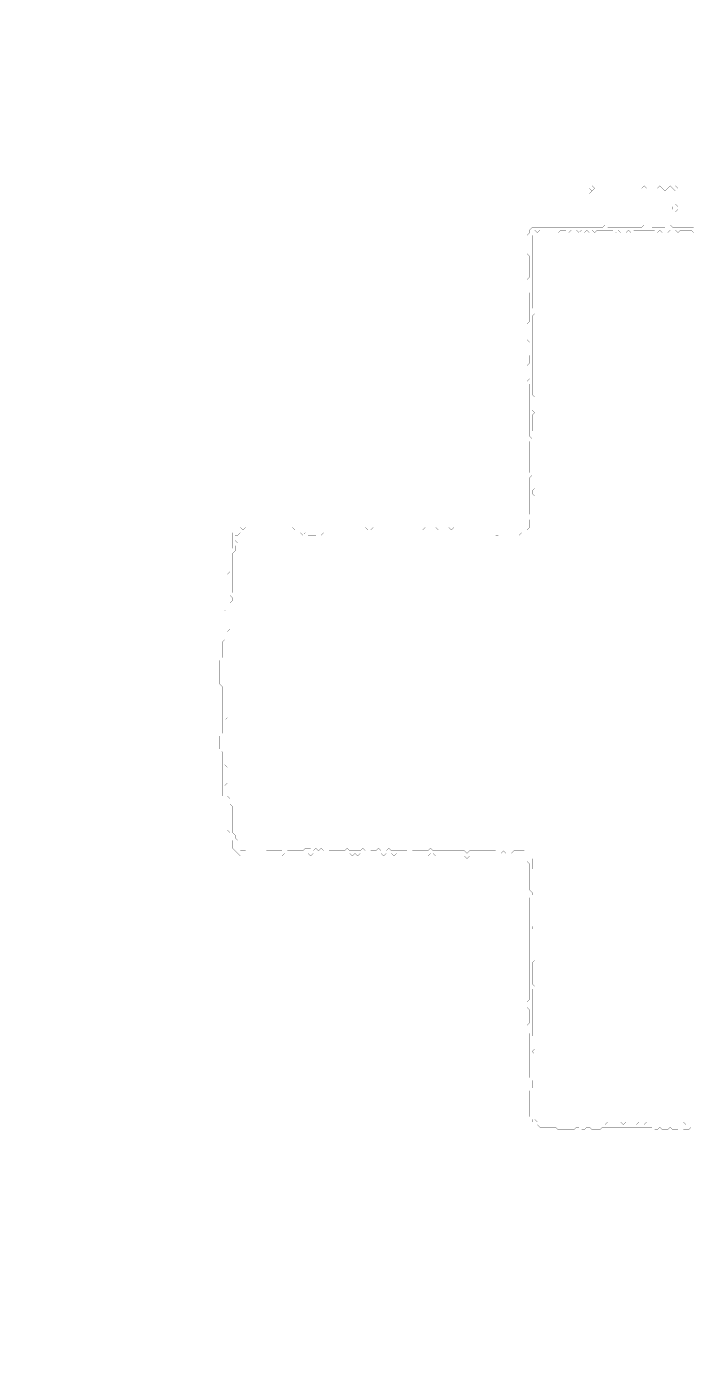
# Model space of a CAD drawing. Header units: metres. Extents: x 0 to 5109, y -5109 to 0.
# Drawn here: x 0 to 2555, y -5109 to 0 of the extents above; entities that cross this region are included whole.
import ezdxf

# ---------------------------------------------------------------- set-up
doc = ezdxf.new("R2010")
doc.units = ezdxf.units.M
for name, color, linetype in [('conductor', 1, 'Continuous'), ('dielectric', 8, 'Continuous'), ('substrate', 5, 'Continuous')]:
    doc.layers.add(name, color=color, linetype=linetype)

msp = doc.modelspace()

# ---------------------------------------------------------------- linework, layer by layer
at = {"layer": 'conductor', "const_width": 0.5}
msp.add_lwpolyline([(2559.5, -789.8), (2549.5, -779.8), (2539.5, -779.8), (2529.5, -779.8), (2519.5, -779.8), (2509.5, -779.8), (2499.5, -789.8), (2489.5, -779.8), (2479.5, -789.8), (2469.5, -779.8), (2459.5, -789.8), (2449.5, -779.8), (2439.5, -789.8), (2429.5, -779.8), (2419.5, -789.8), (2409.5, -779.8), (2399.5, -779.8), (2389.5, -779.8), (2379.5, -779.8), (2369.5, -779.8), (2359.5, -779.8), (2349.5, -779.8), (2339.5, -779.8), (2329.5, -779.8), (2319.5, -789.8), (2309.5, -779.8), (2299.6, -789.8), (2289.6, -789.8), (2279.6, -789.8), (2269.6, -779.8), (2259.6, -789.8), (2249.6, -779.8), (2239.6, -779.8), (2229.6, -779.8), (2219.6, -779.8), (2209.6, -779.8), (2199.6, -779.8), (2189.6, -779.8), (2179.6, -789.8), (2169.6, -779.8), (2159.6, -789.8), (2149.6, -779.8), (2139.6, -789.8), (2129.6, -779.8), (2119.6, -789.8), (2109.6, -779.8), (2099.6, -789.8), (2089.6, -779.8), (2079.6, -789.8), (2069.6, -779.8), (2059.6, -779.8), (2049.6, -779.8), (2039.6, -789.8), (2029.6, -789.8), (2019.6, -789.8), (2009.6, -789.8), (1999.6, -789.8), (1989.6, -789.8), (1979.6, -789.8), (1969.6, -779.8), (1959.6, -789.8), (1949.6, -779.8), (1949.6, -789.8), (1939.6, -799.8), (1939.6, -809.8), (1939.6, -819.8), (1939.6, -829.8), (1939.6, -839.8), (1939.6, -849.8), (1939.6, -859.8), (1939.6, -869.8), (1939.6, -879.8), (1939.6, -889.8), (1939.6, -899.8), (1939.6, -909.8), (1939.6, -919.8), (1939.6, -929.8), (1939.6, -939.8), (1939.6, -949.8), (1939.6, -959.8), (1939.6, -969.8), (1939.6, -979.8), (1939.6, -989.8), (1939.6, -999.8), (1939.6, -1009.8), (1939.6, -1019.8), (1939.6, -1029.8), (1939.6, -1039.8), (1939.6, -1049.8), (1939.6, -1059.8), (1939.6, -1069.8), (1939.6, -1079.8), (1949.6, -1089.8), (1949.6, -1099.8), (1939.6, -1109.8), (1939.6, -1119.8), (1939.6, -1129.8), (1939.6, -1139.8), (1939.6, -1149.8), (1939.6, -1159.8), (1939.6, -1169.8), (1939.6, -1179.8), (1939.6, -1189.8), (1939.6, -1199.8), (1939.6, -1209.8), (1939.6, -1219.8), (1939.6, -1229.8), (1939.6, -1239.8), (1939.6, -1249.8), (1939.6, -1259.8), (1939.6, -1269.8), (1939.6, -1279.8), (1939.6, -1289.7), (1939.6, -1299.7), (1939.6, -1309.7), (1939.6, -1319.7), (1939.6, -1329.7), (1939.6, -1339.7), (1939.6, -1349.7), (1939.6, -1359.7), (1939.6, -1369.7), (1939.6, -1379.7), (1939.6, -1389.7), (1939.6, -1399.7), (1939.6, -1409.7), (1949.6, -1419.7), (1949.6, -1429.7), (1949.6, -1439.7), (1949.6, -1449.7), (1949.6, -1459.7), (1939.6, -1469.7), (1949.6, -1479.7), (1939.6, -1489.7), (1939.6, -1499.7), (1939.6, -1509.7), (1939.6, -1519.7), (1939.6, -1529.7), (1939.6, -1539.7), (1939.6, -1549.7), (1949.6, -1559.7), (1949.6, -1569.7), (1949.6, -1579.7), (1949.6, -1589.7), (1949.6, -1599.7), (1949.6, -1609.7), (1949.6, -1619.7), (1949.6, -1629.7), (1949.6, -1639.7), (1949.6, -1649.7), (1949.6, -1659.7), (1949.6, -1669.7), (1949.6, -1679.7), (1949.6, -1689.7), (1949.6, -1699.7), (1949.6, -1709.7), (1949.6, -1719.7), (1949.6, -1729.7), (1949.6, -1739.7), (1949.6, -1749.7), (1949.6, -1759.7), (1949.6, -1769.7), (1939.6, -1779.7), (1939.6, -1789.7), (1949.6, -1799.6), (1949.6, -1809.6), (1949.6, -1819.6), (1949.6, -1829.6), (1949.6, -1839.6), (1949.6, -1849.6), (1949.6, -1859.6), (1949.6, -1869.6), (1949.6, -1879.6), (1949.6, -1889.6), (1949.6, -1899.6), (1949.6, -1909.6), (1939.6, -1919.6), (1929.6, -1929.6), (1919.6, -1939.6), (1909.6, -1939.6), (1899.6, -1939.6), (1889.6, -1949.6), (1879.6, -1939.6), (1869.6, -1939.6), (1859.6, -1939.6), (1849.6, -1949.6), (1839.6, -1939.6), (1829.6, -1939.6), (1819.6, -1939.6), (1809.6, -1949.6), (1799.6, -1949.6), (1789.7, -1939.6), (1779.7, -1939.6), (1769.7, -1939.6), (1759.7, -1939.6), (1749.7, -1939.6), (1739.7, -1939.6), (1729.7, -1939.6), (1719.7, -1939.6), (1709.7, -1939.6), (1699.7, -1939.6), (1689.7, -1939.6), (1679.7, -1939.6), (1669.7, -1939.6), (1659.7, -1939.6), (1649.7, -1939.6), (1639.7, -1939.6), (1629.7, -1939.6), (1619.7, -1939.6), (1609.7, -1939.6), (1599.7, -1939.6), (1589.7, -1939.6), (1579.7, -1939.6), (1569.7, -1939.6), (1559.7, -1939.6), (1549.7, -1939.6), (1539.7, -1939.6), (1529.7, -1939.6), (1519.7, -1939.6), (1509.7, -1939.6), (1499.7, -1939.6), (1489.7, -1939.6), (1479.7, -1939.6), (1469.7, -1939.6), (1459.7, -1939.6), (1449.7, -1939.6), (1439.7, -1939.6), (1429.7, -1939.6), (1419.7, -1939.6), (1409.7, -1939.6), (1399.7, -1939.6), (1389.7, -1939.6), (1379.7, -1939.6), (1369.7, -1939.6), (1359.7, -1939.6), (1349.7, -1939.6), (1339.7, -1939.6), (1329.7, -1939.6), (1319.7, -1939.6), (1309.7, -1939.6), (1299.7, -1939.6), (1289.7, -1939.6), (1279.8, -1939.6), (1269.8, -1939.6), (1259.8, -1939.6), (1249.8, -1939.6), (1239.8, -1939.6), (1229.8, -1939.6), (1219.8, -1939.6), (1209.8, -1939.6), (1199.8, -1939.6), (1189.8, -1939.6), (1179.8, -1939.6), (1169.8, -1939.6), (1159.8, -1939.6), (1149.8, -1939.6), (1139.8, -1939.6), (1129.8, -1949.6), (1119.8, -1939.6), (1109.8, -1949.6), (1099.8, -1949.6), (1089.8, -1949.6), (1079.8, -1949.6), (1069.8, -1939.6), (1059.8, -1949.6), (1049.8, -1939.6), (1039.8, -1939.6), (1029.8, -1939.6), (1019.8, -1939.6), (1009.8, -1939.6), (999.8, -1939.6), (989.8, -1939.6), (979.8, -1939.6), (969.8, -1939.6), (959.8, -1939.6), (949.8, -1939.6), (939.8, -1939.6), (929.8, -1939.6), (919.8, -1939.6), (909.8, -1939.6), (899.8, -1939.6), (889.8, -1939.6), (879.8, -1939.6), (869.8, -1939.6), (859.8, -1939.6), (849.8, -1939.6), (839.8, -1939.6), (829.8, -1939.6), (819.8, -1939.6), (809.8, -1949.6), (799.8, -1949.6), (809.8, -1959.6), (799.8, -1969.6), (809.8, -1979.6), (799.8, -1989.6), (799.8, -1999.6), (799.8, -2009.6), (789.8, -2019.6), (789.8, -2029.6), (789.8, -2039.6), (789.8, -2049.6), (789.8, -2059.6), (789.8, -2069.6), (789.8, -2079.6), (789.8, -2089.6), (789.8, -2099.6), (789.8, -2109.6), (789.8, -2119.6), (789.8, -2129.6), (789.8, -2139.6), (789.8, -2149.6), (789.8, -2159.6), (789.8, -2169.6), (779.8, -2179.6), (789.8, -2189.6), (789.8, -2199.6), (779.8, -2209.6), (779.8, -2219.6), (779.8, -2229.6), (779.8, -2239.6), (769.8, -2249.6), (769.8, -2259.6), (769.8, -2269.6), (769.8, -2279.6), (769.8, -2289.6), (769.8, -2299.6), (779.8, -2309.5), (769.8, -2319.5), (769.8, -2329.5), (769.8, -2339.5), (769.8, -2349.5), (769.8, -2359.5), (769.8, -2369.5), (769.8, -2379.5), (769.8, -2389.5), (769.8, -2399.5), (769.8, -2409.5), (759.9, -2419.5), (759.9, -2429.5), (759.9, -2439.5), (759.9, -2449.5), (759.9, -2459.5), (759.9, -2469.5), (759.9, -2479.5), (759.9, -2489.5), (759.9, -2499.5), (759.9, -2509.5), (759.9, -2519.5), (769.8, -2529.5), (769.8, -2539.5), (769.8, -2549.5), (769.8, -2559.5), (769.8, -2569.5), (769.8, -2579.5), (759.9, -2589.5), (759.9, -2599.5), (759.9, -2609.5), (759.9, -2619.5), (759.9, -2629.5), (769.8, -2639.5), (769.8, -2649.5), (759.9, -2659.5), (759.9, -2669.5), (759.9, -2679.5), (759.9, -2689.5), (759.9, -2699.5), (759.9, -2709.5), (759.9, -2719.5), (759.9, -2729.5), (759.9, -2739.5), (759.9, -2749.5), (759.9, -2759.5), (759.9, -2769.5), (759.9, -2779.5), (759.9, -2789.5), (759.9, -2799.5), (759.9, -2809.5), (759.9, -2819.4), (759.9, -2829.4), (769.8, -2839.4), (769.8, -2849.4), (769.8, -2859.4), (769.8, -2869.4), (769.8, -2879.4), (769.8, -2889.4), (769.8, -2899.4), (759.9, -2909.4), (769.8, -2919.4), (769.8, -2929.4), (769.8, -2939.4), (769.8, -2949.4), (779.8, -2959.4), (779.8, -2969.4), (779.8, -2979.4), (789.8, -2989.4), (789.8, -2999.4), (789.8, -3009.4), (789.8, -3019.4), (789.8, -3029.4), (789.8, -3039.4), (789.8, -3049.4), (789.8, -3059.4), (789.8, -3069.4), (789.8, -3079.4), (789.8, -3089.4), (799.8, -3099.4), (799.8, -3109.4), (809.8, -3119.4), (809.8, -3129.4), (809.8, -3139.4), (809.8, -3149.4), (819.8, -3159.4), (829.8, -3159.4), (839.8, -3159.4), (849.8, -3169.4), (859.8, -3169.4), (869.8, -3169.4), (879.8, -3169.4), (889.8, -3169.4), (899.8, -3169.4), (909.8, -3169.4), (919.8, -3159.4), (929.8, -3159.4), (939.8, -3159.4), (949.8, -3159.4), (959.8, -3159.4), (969.8, -3159.4), (979.8, -3159.4), (989.8, -3149.4), (999.8, -3159.4), (1009.8, -3159.4), (1019.8, -3159.4), (1029.8, -3159.4), (1039.8, -3159.4), (1049.8, -3159.4), (1059.8, -3159.4), (1069.8, -3149.4), (1079.8, -3149.4), (1089.8, -3149.4), (1099.8, -3159.4), (1109.8, -3149.4), (1119.8, -3159.4), (1129.8, -3149.4), (1139.8, -3159.4), (1149.8, -3149.4), (1159.8, -3159.4), (1169.8, -3159.4), (1179.8, -3159.4), (1189.8, -3159.4), (1199.8, -3159.4), (1209.8, -3159.4), (1219.8, -3159.4), (1229.8, -3149.4), (1239.8, -3159.4), (1249.8, -3159.4), (1259.8, -3159.4), (1269.8, -3159.4), (1279.8, -3159.4), (1289.7, -3149.4), (1299.7, -3159.4), (1309.7, -3149.4), (1319.7, -3159.4), (1329.7, -3159.4), (1339.7, -3159.4), (1349.7, -3149.4), (1359.7, -3159.4), (1369.7, -3149.4), (1379.7, -3159.4), (1389.7, -3149.4), (1399.7, -3159.4), (1409.7, -3159.4), (1419.7, -3159.4), (1429.7, -3159.4), (1439.7, -3159.4), (1449.7, -3159.4), (1459.7, -3159.4), (1469.7, -3149.4), (1479.7, -3159.4), (1489.7, -3159.4), (1499.7, -3159.4), (1509.7, -3159.4), (1519.7, -3159.4), (1529.7, -3159.4), (1539.7, -3159.4), (1549.7, -3149.4), (1559.7, -3159.4), (1569.7, -3159.4), (1579.7, -3159.4), (1589.7, -3159.4), (1599.7, -3159.4), (1609.7, -3159.4), (1619.7, -3159.4), (1629.7, -3159.4), (1639.7, -3159.4), (1649.7, -3159.4), (1659.7, -3159.4), (1669.7, -3159.4), (1679.7, -3159.4), (1689.7, -3169.4), (1699.7, -3159.4), (1709.7, -3159.4), (1719.7, -3159.4), (1729.7, -3159.4), (1739.7, -3159.4), (1749.7, -3159.4), (1759.7, -3159.4), (1769.7, -3159.4), (1779.7, -3159.4), (1789.7, -3159.4), (1799.6, -3159.4), (1809.6, -3169.4), (1819.6, -3169.4), (1829.6, -3159.4), (1839.6, -3169.4), (1849.6, -3169.4), (1859.6, -3169.4), (1869.6, -3159.4), (1879.6, -3159.4), (1889.6, -3159.4), (1899.6, -3159.4), (1909.6, -3159.4), (1919.6, -3169.4), (1929.6, -3179.4), (1939.6, -3189.4), (1939.6, -3199.4), (1939.6, -3209.4), (1939.6, -3219.4), (1939.6, -3229.4), (1949.6, -3239.4), (1949.6, -3249.4), (1949.6, -3259.4), (1949.6, -3269.4), (1949.6, -3279.4), (1949.6, -3289.4), (1949.6, -3299.4), (1949.6, -3309.4), (1949.6, -3319.4), (1949.6, -3329.3), (1949.6, -3339.3), (1949.6, -3349.3), (1949.6, -3359.3), (1949.6, -3369.3), (1949.6, -3379.3), (1949.6, -3389.3), (1949.6, -3399.3), (1949.6, -3409.3), (1949.6, -3419.3), (1949.6, -3429.3), (1949.6, -3439.3), (1939.6, -3449.3), (1939.6, -3459.3), (1949.6, -3469.3), (1949.6, -3479.3), (1949.6, -3489.3), (1949.6, -3499.3), (1949.6, -3509.3), (1949.6, -3519.3), (1949.6, -3529.3), (1949.6, -3539.3), (1949.6, -3549.3), (1949.6, -3559.3), (1949.6, -3569.3), (1949.6, -3579.3), (1939.6, -3589.3), (1939.6, -3599.3), (1939.6, -3609.3), (1939.6, -3619.3), (1939.6, -3629.3), (1939.6, -3639.3), (1939.6, -3649.3), (1939.6, -3659.3), (1939.6, -3669.3), (1949.6, -3679.3), (1939.6, -3689.3), (1939.6, -3699.3), (1939.6, -3709.3), (1939.6, -3719.3), (1939.6, -3729.3), (1939.6, -3739.3), (1939.6, -3749.3), (1939.6, -3759.3), (1939.6, -3769.3), (1939.6, -3779.3), (1939.6, -3789.3), (1939.6, -3799.3), (1939.6, -3809.3), (1939.6, -3819.3), (1939.6, -3829.3), (1939.6, -3839.2), (1939.6, -3849.2), (1939.6, -3859.2), (1939.6, -3869.2), (1949.6, -3879.2), (1949.6, -3889.2), (1949.6, -3899.2), (1949.6, -3909.2), (1949.6, -3919.2), (1939.6, -3929.2), (1949.6, -3939.2), (1949.6, -3949.2), (1949.6, -3959.2), (1949.6, -3969.2), (1949.6, -3979.2), (1949.6, -3989.2), (1949.6, -3999.2), (1949.6, -4009.2), (1949.6, -4019.2), (1949.6, -4029.2), (1949.6, -4039.2), (1949.6, -4049.2), (1949.6, -4059.2), (1949.6, -4069.2), (1949.6, -4079.2), (1949.6, -4089.2), (1949.6, -4099.2), (1949.6, -4109.2), (1949.6, -4119.2), (1949.6, -4129.2), (1939.6, -4139.2), (1949.6, -4149.2), (1949.6, -4159.2), (1949.6, -4169.2), (1949.6, -4179.2), (1949.6, -4189.2), (1959.6, -4199.2), (1969.6, -4199.2), (1979.6, -4199.2), (1989.6, -4199.2), (1999.6, -4199.2), (2009.6, -4209.2), (2019.6, -4209.2), (2029.6, -4209.2), (2039.6, -4209.2), (2049.6, -4209.2), (2059.6, -4209.2), (2069.6, -4209.2), (2079.6, -4209.2), (2089.6, -4209.2), (2099.6, -4209.2), (2109.6, -4209.2), (2119.6, -4209.2), (2129.6, -4209.2), (2139.6, -4209.2), (2149.6, -4209.2), (2159.6, -4209.2), (2169.6, -4209.2), (2179.6, -4209.2), (2189.6, -4209.2), (2199.6, -4209.2), (2209.6, -4209.2), (2219.6, -4209.2), (2229.6, -4199.2), (2239.6, -4199.2), (2249.6, -4199.2), (2259.6, -4199.2), (2269.6, -4199.2), (2279.6, -4199.2), (2289.6, -4209.2), (2299.6, -4199.2), (2309.5, -4199.2), (2319.5, -4199.2), (2329.5, -4209.2), (2339.5, -4209.2), (2349.5, -4199.2), (2359.5, -4199.2), (2369.5, -4209.2), (2379.5, -4199.2), (2389.5, -4209.2), (2399.5, -4209.2), (2409.5, -4209.2), (2419.5, -4209.2), (2429.5, -4209.2), (2439.5, -4209.2), (2449.5, -4209.2), (2459.5, -4209.2), (2469.5, -4209.2), (2479.5, -4209.2), (2489.5, -4209.2), (2499.5, -4209.2), (2509.5, -4209.2), (2519.5, -4199.2), (2529.5, -4209.2), (2539.5, -4209.2), (2549.5, -4209.2), (2559.5, -4209.2)], dxfattribs=at)
at = {"layer": 'dielectric', "const_width": 0.5}
for points in [[(2469.5, -609.9), (2479.5, -619.9), (2469.5, -629.9), (2479.5, -619.9)], [(2449.5, -629.9)], [(2469.5, -649.9)]]:
    msp.add_lwpolyline(points, close=True, dxfattribs=at)
at = {"layer": 'substrate', "const_width": 0.5}
for points in [[(2559.5, 0), (2549.5, 0), (2539.5, 0), (2529.5, 0), (2519.5, 0), (2509.5, 0), (2499.5, 0), (2489.5, 0), (2479.5, 0), (2469.5, 0), (2459.5, 0), (2449.5, 0), (2439.5, 0), (2429.5, 0), (2419.5, 0), (2409.5, 0), (2399.5, 0), (2389.5, 0), (2379.5, 0), (2369.5, 0), (2359.5, 0), (2349.5, 0), (2339.5, 0), (2329.5, 0), (2319.5, 0), (2309.5, 0), (2299.6, 0), (2289.6, 0), (2279.6, 0), (2269.6, 0), (2259.6, 0), (2249.6, 0), (2239.6, 0), (2229.6, 0), (2219.6, 0), (2209.6, 0), (2199.6, 0), (2189.6, 0), (2179.6, 0), (2169.6, 0), (2159.6, 0), (2149.6, 0), (2139.6, 0), (2129.6, 0), (2119.6, 0), (2109.6, 0), (2099.6, 0), (2089.6, 0), (2079.6, 0), (2069.6, 0), (2059.6, 0), (2049.6, 0), (2039.6, 0), (2029.6, 0), (2019.6, 0), (2009.6, 0), (1999.6, 0), (1989.6, 0), (1979.6, 0), (1969.6, 0), (1959.6, 0), (1949.6, 0), (1939.6, 0), (1929.6, 0), (1919.6, 0), (1909.6, 0), (1899.6, 0), (1889.6, 0), (1879.6, 0), (1869.6, 0), (1859.6, 0), (1849.6, 0), (1839.6, 0), (1829.6, 0), (1819.6, 0), (1809.6, 0), (1799.6, 0), (1789.7, 0), (1779.7, 0), (1769.7, 0), (1759.7, 0), (1749.7, 0), (1739.7, 0), (1729.7, 0), (1719.7, 0), (1709.7, 0), (1699.7, 0), (1689.7, 0), (1679.7, 0), (1669.7, 0), (1659.7, 0), (1649.7, 0), (1639.7, 0), (1629.7, 0), (1619.7, 0), (1609.7, 0), (1599.7, 0), (1589.7, 0), (1579.7, 0), (1569.7, 0), (1559.7, 0), (1549.7, 0), (1539.7, 0), (1529.7, 0), (1519.7, 0), (1509.7, 0), (1499.7, 0), (1489.7, 0), (1479.7, 0), (1469.7, 0), (1459.7, 0), (1449.7, 0), (1439.7, 0), (1429.7, 0), (1419.7, 0), (1409.7, 0), (1399.7, 0), (1389.7, 0), (1379.7, 0), (1369.7, 0), (1359.7, 0), (1349.7, 0), (1339.7, 0), (1329.7, 0), (1319.7, 0), (1309.7, 0), (1299.7, 0), (1289.7, 0), (1279.8, 0), (1269.8, 0), (1259.8, 0), (1249.8, 0), (1239.8, 0), (1229.8, 0), (1219.8, 0), (1209.8, 0), (1199.8, 0), (1189.8, 0), (1179.8, 0), (1169.8, 0), (1159.8, 0), (1149.8, 0), (1139.8, 0), (1129.8, 0), (1119.8, 0), (1109.8, 0), (1099.8, 0), (1089.8, 0), (1079.8, 0), (1069.8, 0), (1059.8, 0), (1049.8, 0), (1039.8, 0), (1029.8, 0), (1019.8, 0), (1009.8, 0), (999.8, 0), (989.8, 0), (979.8, 0), (969.8, 0), (959.8, 0), (949.8, 0), (939.8, 0), (929.8, 0), (919.8, 0), (909.8, 0), (899.8, 0), (889.8, 0), (879.8, 0), (869.8, 0), (859.8, 0), (849.8, 0), (839.8, 0), (829.8, 0), (819.8, 0), (809.8, 0), (799.8, 0), (789.8, 0), (779.8, 0), (769.8, 0), (759.9, 0), (749.9, 0), (739.9, 0), (729.9, 0), (719.9, 0), (709.9, 0), (699.9, 0), (689.9, 0), (679.9, 0), (669.9, 0), (659.9, 0), (649.9, 0), (639.9, 0), (629.9, 0), (619.9, 0), (609.9, 0), (599.9, 0), (589.9, 0), (579.9, 0), (569.9, 0), (559.9, 0), (549.9, 0), (539.9, 0), (529.9, 0), (519.9, 0), (509.9, 0), (499.9, 0), (489.9, 0), (479.9, 0), (469.9, 0), (459.9, 0), (449.9, 0), (439.9, 0), (429.9, 0), (419.9, 0), (409.9, 0), (399.9, 0), (389.9, 0), (379.9, 0), (369.9, 0), (359.9, 0), (349.9, 0), (339.9, 0), (329.9, 0), (319.9, 0), (309.9, 0), (299.9, 0), (289.9, 0), (279.9, 0), (269.9, 0), (259.9, 0), (250, 0), (240, 0), (230, 0), (220, 0), (210, 0), (200, 0), (190, 0), (180, 0), (170, 0), (160, 0), (150, 0), (140, 0), (130, 0), (120, 0), (110, 0), (100, 0), (90, 0), (80, 0), (70, 0), (60, 0), (50, 0), (40, 0), (30, 0), (20, 0), (10, 0), (0, 0), (0, -10), (0, -20), (0, -30), (0, -40), (0, -50), (0, -60), (0, -70), (0, -80), (0, -90), (0, -100), (0, -110), (0, -120), (0, -130), (0, -140), (0, -150), (0, -160), (0, -170), (0, -180), (0, -190), (0, -200), (0, -210), (0, -220), (0, -230), (0, -240), (0, -250), (0, -259.9), (0, -269.9), (0, -279.9), (0, -289.9), (0, -299.9), (0, -309.9), (0, -319.9), (0, -329.9), (0, -339.9), (0, -349.9), (0, -359.9), (0, -369.9), (0, -379.9), (0, -389.9), (0, -399.9), (0, -409.9), (0, -419.9), (0, -429.9), (0, -439.9), (0, -449.9), (0, -459.9), (0, -469.9), (0, -479.9), (0, -489.9), (0, -499.9), (0, -509.9), (0, -519.9), (0, -529.9), (0, -539.9), (0, -549.9), (0, -559.9), (0, -569.9), (0, -579.9), (0, -589.9), (0, -599.9), (0, -609.9), (0, -619.9), (0, -629.9), (0, -639.9), (0, -649.9), (0, -659.9), (0, -669.9), (0, -679.9), (0, -689.9), (0, -699.9), (0, -709.9), (0, -719.9), (0, -729.9), (0, -739.9), (0, -749.9), (0, -759.9), (0, -769.8), (0, -779.8), (0, -789.8), (0, -799.8), (0, -809.8), (0, -819.8), (0, -829.8), (0, -839.8), (0, -849.8), (0, -859.8), (0, -869.8), (0, -879.8), (0, -889.8), (0, -899.8), (0, -909.8), (0, -919.8), (0, -929.8), (0, -939.8), (0, -949.8), (0, -959.8), (0, -969.8), (0, -979.8), (0, -989.8), (0, -999.8), (0, -1009.8), (0, -1019.8), (0, -1029.8), (0, -1039.8), (0, -1049.8), (0, -1059.8), (0, -1069.8), (0, -1079.8), (0, -1089.8), (0, -1099.8), (0, -1109.8), (0, -1119.8), (0, -1129.8), (0, -1139.8), (0, -1149.8), (0, -1159.8), (0, -1169.8), (0, -1179.8), (0, -1189.8), (0, -1199.8), (0, -1209.8), (0, -1219.8), (0, -1229.8), (0, -1239.8), (0, -1249.8), (0, -1259.8), (0, -1269.8), (0, -1279.8), (0, -1289.7), (0, -1299.7), (0, -1309.7), (0, -1319.7), (0, -1329.7), (0, -1339.7), (0, -1349.7), (0, -1359.7), (0, -1369.7), (0, -1379.7), (0, -1389.7), (0, -1399.7), (0, -1409.7), (0, -1419.7), (0, -1429.7), (0, -1439.7), (0, -1449.7), (0, -1459.7), (0, -1469.7), (0, -1479.7), (0, -1489.7), (0, -1499.7), (0, -1509.7), (0, -1519.7), (0, -1529.7), (0, -1539.7), (0, -1549.7), (0, -1559.7), (0, -1569.7), (0, -1579.7), (0, -1589.7), (0, -1599.7), (0, -1609.7), (0, -1619.7), (0, -1629.7), (0, -1639.7), (0, -1649.7), (0, -1659.7), (0, -1669.7), (0, -1679.7), (0, -1689.7), (0, -1699.7), (0, -1709.7), (0, -1719.7), (0, -1729.7), (0, -1739.7), (0, -1749.7), (0, -1759.7), (0, -1769.7), (0, -1779.7), (0, -1789.7), (0, -1799.6), (0, -1809.6), (0, -1819.6), (0, -1829.6), (0, -1839.6), (0, -1849.6), (0, -1859.6), (0, -1869.6), (0, -1879.6), (0, -1889.6), (0, -1899.6), (0, -1909.6), (0, -1919.6), (0, -1929.6), (0, -1939.6), (0, -1949.6), (0, -1959.6), (0, -1969.6), (0, -1979.6), (0, -1989.6), (0, -1999.6), (0, -2009.6), (0, -2019.6), (0, -2029.6), (0, -2039.6), (0, -2049.6), (0, -2059.6), (0, -2069.6), (0, -2079.6), (0, -2089.6), (0, -2099.6), (0, -2109.6), (0, -2119.6), (0, -2129.6), (0, -2139.6), (0, -2149.6), (0, -2159.6), (0, -2169.6), (0, -2179.6), (0, -2189.6), (0, -2199.6), (0, -2209.6), (0, -2219.6), (0, -2229.6), (0, -2239.6), (0, -2249.6), (0, -2259.6), (0, -2269.6), (0, -2279.6), (0, -2289.6), (0, -2299.6), (0, -2309.5), (0, -2319.5), (0, -2329.5), (0, -2339.5), (0, -2349.5), (0, -2359.5), (0, -2369.5), (0, -2379.5), (0, -2389.5), (0, -2399.5), (0, -2409.5), (0, -2419.5), (0, -2429.5), (0, -2439.5), (0, -2449.5), (0, -2459.5), (0, -2469.5), (0, -2479.5), (0, -2489.5), (0, -2499.5), (0, -2509.5), (0, -2519.5), (0, -2529.5), (0, -2539.5), (0, -2549.5), (0, -2559.5), (0, -2569.5), (0, -2579.5), (0, -2589.5), (0, -2599.5), (0, -2609.5), (0, -2619.5), (0, -2629.5), (0, -2639.5), (0, -2649.5), (0, -2659.5), (0, -2669.5), (0, -2679.5), (0, -2689.5), (0, -2699.5), (0, -2709.5), (0, -2719.5), (0, -2729.5), (0, -2739.5), (0, -2749.5), (0, -2759.5), (0, -2769.5), (0, -2779.5), (0, -2789.5), (0, -2799.5), (0, -2809.5), (0, -2819.4), (0, -2829.4), (0, -2839.4), (0, -2849.4), (0, -2859.4), (0, -2869.4), (0, -2879.4), (0, -2889.4), (0, -2899.4), (0, -2909.4), (0, -2919.4), (0, -2929.4), (0, -2939.4), (0, -2949.4), (0, -2959.4), (0, -2969.4), (0, -2979.4), (0, -2989.4), (0, -2999.4), (0, -3009.4), (0, -3019.4), (0, -3029.4), (0, -3039.4), (0, -3049.4), (0, -3059.4), (0, -3069.4), (0, -3079.4), (0, -3089.4), (0, -3099.4), (0, -3109.4), (0, -3119.4), (0, -3129.4), (0, -3139.4), (0, -3149.4), (0, -3159.4), (0, -3169.4), (0, -3179.4), (0, -3189.4), (0, -3199.4), (0, -3209.4), (0, -3219.4), (0, -3229.4), (0, -3239.4), (0, -3249.4), (0, -3259.4), (0, -3269.4), (0, -3279.4), (0, -3289.4), (0, -3299.4), (0, -3309.4), (0, -3319.4), (0, -3329.3), (0, -3339.3), (0, -3349.3), (0, -3359.3), (0, -3369.3), (0, -3379.3), (0, -3389.3), (0, -3399.3), (0, -3409.3), (0, -3419.3), (0, -3429.3), (0, -3439.3), (0, -3449.3), (0, -3459.3), (0, -3469.3), (0, -3479.3), (0, -3489.3), (0, -3499.3), (0, -3509.3), (0, -3519.3), (0, -3529.3), (0, -3539.3), (0, -3549.3), (0, -3559.3), (0, -3569.3), (0, -3579.3), (0, -3589.3), (0, -3599.3), (0, -3609.3), (0, -3619.3), (0, -3629.3), (0, -3639.3), (0, -3649.3), (0, -3659.3), (0, -3669.3), (0, -3679.3), (0, -3689.3), (0, -3699.3), (0, -3709.3), (0, -3719.3), (0, -3729.3), (0, -3739.3), (0, -3749.3), (0, -3759.3), (0, -3769.3), (0, -3779.3), (0, -3789.3), (0, -3799.3), (0, -3809.3), (0, -3819.3), (0, -3829.3), (0, -3839.2), (0, -3849.2), (0, -3859.2), (0, -3869.2), (0, -3879.2), (0, -3889.2), (0, -3899.2), (0, -3909.2), (0, -3919.2), (0, -3929.2), (0, -3939.2), (0, -3949.2), (0, -3959.2), (0, -3969.2), (0, -3979.2), (0, -3989.2), (0, -3999.2), (0, -4009.2), (0, -4019.2), (0, -4029.2), (0, -4039.2), (0, -4049.2), (0, -4059.2), (0, -4069.2), (0, -4079.2), (0, -4089.2), (0, -4099.2), (0, -4109.2), (0, -4119.2), (0, -4129.2), (0, -4139.2), (0, -4149.2), (0, -4159.2), (0, -4169.2), (0, -4179.2), (0, -4189.2), (0, -4199.2), (0, -4209.2), (0, -4219.2), (0, -4229.2), (0, -4239.2), (0, -4249.2), (0, -4259.2), (0, -4269.2), (0, -4279.2), (0, -4289.2), (0, -4299.2), (0, -4309.2), (0, -4319.2), (0, -4329.2), (0, -4339.2), (0, -4349.2), (0, -4359.1), (0, -4369.1), (0, -4379.1), (0, -4389.1), (0, -4399.1), (0, -4409.1), (0, -4419.1), (0, -4429.1), (0, -4439.1), (0, -4449.1), (0, -4459.1), (0, -4469.1), (0, -4479.1), (0, -4489.1), (0, -4499.1), (0, -4509.1), (0, -4519.1), (0, -4529.1), (0, -4539.1), (0, -4549.1), (0, -4559.1), (0, -4569.1), (0, -4579.1), (0, -4589.1), (0, -4599.1), (0, -4609.1), (0, -4619.1), (0, -4629.1), (0, -4639.1), (0, -4649.1), (0, -4659.1), (0, -4669.1), (0, -4679.1), (0, -4689.1), (0, -4699.1), (0, -4709.1), (0, -4719.1), (0, -4729.1), (0, -4739.1), (0, -4749.1), (0, -4759.1), (0, -4769.1), (0, -4779.1), (0, -4789.1), (0, -4799.1), (0, -4809.1), (0, -4819.1), (0, -4829.1), (0, -4839.1), (0, -4849.1), (0, -4859.1), (0, -4869), (0, -4879), (0, -4889), (0, -4899), (0, -4909), (0, -4919), (0, -4929), (0, -4939), (0, -4949), (0, -4959), (0, -4969), (0, -4979), (0, -4989), (0, -4999), (0, -5009), (0, -5019), (0, -5029), (0, -5039), (0, -5049), (0, -5059), (0, -5069), (0, -5079), (0, -5089), (0, -5099), (0, -5109), (10, -5109), (20, -5109), (30, -5109), (40, -5109), (50, -5109), (60, -5109), (70, -5109), (80, -5109), (90, -5109), (100, -5109), (110, -5109), (120, -5109), (130, -5109), (140, -5109), (150, -5109), (160, -5109), (170, -5109), (180, -5109), (190, -5109), (200, -5109), (210, -5109), (220, -5109), (230, -5109), (240, -5109), (250, -5109), (259.9, -5109), (269.9, -5109), (279.9, -5109), (289.9, -5109), (299.9, -5109), (309.9, -5109), (319.9, -5109), (329.9, -5109), (339.9, -5109), (349.9, -5109), (359.9, -5109), (369.9, -5109), (379.9, -5109), (389.9, -5109), (399.9, -5109), (409.9, -5109), (419.9, -5109), (429.9, -5109), (439.9, -5109), (449.9, -5109), (459.9, -5109), (469.9, -5109), (479.9, -5109), (489.9, -5109), (499.9, -5109), (509.9, -5109), (519.9, -5109), (529.9, -5109), (539.9, -5109), (549.9, -5109), (559.9, -5109), (569.9, -5109), (579.9, -5109), (589.9, -5109), (599.9, -5109), (609.9, -5109), (619.9, -5109), (629.9, -5109), (639.9, -5109), (649.9, -5109), (659.9, -5109), (669.9, -5109), (679.9, -5109), (689.9, -5109), (699.9, -5109), (709.9, -5109), (719.9, -5109), (729.9, -5109), (739.9, -5109), (749.9, -5109), (759.9, -5109), (769.8, -5109), (779.8, -5109), (789.8, -5109), (799.8, -5109), (809.8, -5109), (819.8, -5109), (829.8, -5109), (839.8, -5109), (849.8, -5109), (859.8, -5109), (869.8, -5109), (879.8, -5109), (889.8, -5109), (899.8, -5109), (909.8, -5109), (919.8, -5109), (929.8, -5109), (939.8, -5109), (949.8, -5109), (959.8, -5109), (969.8, -5109), (979.8, -5109), (989.8, -5109), (999.8, -5109), (1009.8, -5109), (1019.8, -5109), (1029.8, -5109), (1039.8, -5109), (1049.8, -5109), (1059.8, -5109), (1069.8, -5109), (1079.8, -5109), (1089.8, -5109), (1099.8, -5109), (1109.8, -5109), (1119.8, -5109), (1129.8, -5109), (1139.8, -5109), (1149.8, -5109), (1159.8, -5109), (1169.8, -5109), (1179.8, -5109), (1189.8, -5109), (1199.8, -5109), (1209.8, -5109), (1219.8, -5109), (1229.8, -5109), (1239.8, -5109), (1249.8, -5109), (1259.8, -5109), (1269.8, -5109), (1279.8, -5109), (1289.7, -5109), (1299.7, -5109), (1309.7, -5109), (1319.7, -5109), (1329.7, -5109), (1339.7, -5109), (1349.7, -5109), (1359.7, -5109), (1369.7, -5109), (1379.7, -5109), (1389.7, -5109), (1399.7, -5109), (1409.7, -5109), (1419.7, -5109), (1429.7, -5109), (1439.7, -5109), (1449.7, -5109), (1459.7, -5109), (1469.7, -5109), (1479.7, -5109), (1489.7, -5109), (1499.7, -5109), (1509.7, -5109), (1519.7, -5109), (1529.7, -5109), (1539.7, -5109), (1549.7, -5109), (1559.7, -5109), (1569.7, -5109), (1579.7, -5109), (1589.7, -5109), (1599.7, -5109), (1609.7, -5109), (1619.7, -5109), (1629.7, -5109), (1639.7, -5109), (1649.7, -5109), (1659.7, -5109), (1669.7, -5109), (1679.7, -5109), (1689.7, -5109), (1699.7, -5109), (1709.7, -5109), (1719.7, -5109), (1729.7, -5109), (1739.7, -5109), (1749.7, -5109), (1759.7, -5109), (1769.7, -5109), (1779.7, -5109), (1789.7, -5109), (1799.6, -5109), (1809.6, -5109), (1819.6, -5109), (1829.6, -5109), (1839.6, -5109), (1849.6, -5109), (1859.6, -5109), (1869.6, -5109), (1879.6, -5109), (1889.6, -5109), (1899.6, -5109), (1909.6, -5109), (1919.6, -5109), (1929.6, -5109), (1939.6, -5109), (1949.6, -5109), (1959.6, -5109), (1969.6, -5109), (1979.6, -5109), (1989.6, -5109), (1999.6, -5109), (2009.6, -5109), (2019.6, -5109), (2029.6, -5109), (2039.6, -5109), (2049.6, -5109), (2059.6, -5109), (2069.6, -5109), (2079.6, -5109), (2089.6, -5109), (2099.6, -5109), (2109.6, -5109), (2119.6, -5109), (2129.6, -5109), (2139.6, -5109), (2149.6, -5109), (2159.6, -5109), (2169.6, -5109), (2179.6, -5109), (2189.6, -5109), (2199.6, -5109), (2209.6, -5109), (2219.6, -5109), (2229.6, -5109), (2239.6, -5109), (2249.6, -5109), (2259.6, -5109), (2269.6, -5109), (2279.6, -5109), (2289.6, -5109), (2299.6, -5109), (2309.5, -5109), (2319.5, -5109), (2329.5, -5109), (2339.5, -5109), (2349.5, -5109), (2359.5, -5109), (2369.5, -5109), (2379.5, -5109), (2389.5, -5109), (2399.5, -5109), (2409.5, -5109), (2419.5, -5109), (2429.5, -5109), (2439.5, -5109), (2449.5, -5109), (2459.5, -5109), (2469.5, -5109), (2479.5, -5109), (2489.5, -5109), (2499.5, -5109), (2509.5, -5109), (2519.5, -5109), (2529.5, -5109), (2539.5, -5109), (2549.5, -5109), (2559.5, -5109)], [(2559.5, -4229.2), (2549.5, -4219.2), (2539.5, -4229.2), (2529.5, -4229.2), (2519.5, -4229.2), (2509.5, -4219.2), (2499.5, -4229.2), (2489.5, -4229.2), (2479.5, -4229.2), (2469.5, -4219.2), (2459.5, -4229.2), (2449.5, -4229.2), (2439.5, -4229.2), (2429.5, -4219.2), (2419.5, -4229.2), (2409.5, -4229.2), (2399.5, -4219.2), (2389.5, -4219.2), (2379.5, -4219.2), (2369.5, -4219.2), (2359.5, -4219.2), (2349.5, -4219.2), (2339.5, -4219.2), (2329.5, -4219.2), (2319.5, -4219.2), (2309.5, -4219.2), (2299.6, -4219.2), (2289.6, -4219.2), (2279.6, -4219.2), (2269.6, -4219.2), (2259.6, -4219.2), (2249.6, -4219.2), (2239.6, -4219.2), (2229.6, -4219.2), (2219.6, -4219.2), (2209.6, -4219.2), (2199.6, -4229.2), (2189.6, -4229.2), (2179.6, -4229.2), (2169.6, -4229.2), (2159.6, -4219.2), (2149.6, -4219.2), (2139.6, -4229.2), (2129.6, -4229.2), (2119.6, -4219.2), (2109.6, -4219.2), (2099.6, -4229.2), (2089.6, -4229.2), (2079.6, -4229.2), (2069.6, -4229.2), (2059.6, -4229.2), (2049.6, -4229.2), (2039.6, -4229.2), (2029.6, -4219.2), (2019.6, -4219.2), (2009.6, -4219.2), (1999.6, -4219.2), (1989.6, -4219.2), (1979.6, -4219.2), (1969.6, -4219.2), (1959.6, -4209.2), (1949.6, -4209.2), (1939.6, -4199.2), (1939.6, -4189.2), (1929.6, -4179.2), (1929.6, -4169.2), (1929.6, -4159.2), (1929.6, -4149.2), (1929.6, -4139.2), (1929.6, -4129.2), (1929.6, -4119.2), (1929.6, -4109.2), (1929.6, -4099.2), (1929.6, -4089.2), (1929.6, -4079.2), (1939.6, -4069.2), (1939.6, -4059.2), (1939.6, -4049.2), (1939.6, -4039.2), (1929.6, -4029.2), (1929.6, -4019.2), (1929.6, -4009.2), (1929.6, -3999.2), (1929.6, -3989.2), (1929.6, -3979.2), (1929.6, -3969.2), (1929.6, -3959.2), (1929.6, -3949.2), (1929.6, -3939.2), (1929.6, -3929.2), (1929.6, -3919.2), (1929.6, -3909.2), (1929.6, -3899.2), (1929.6, -3889.2), (1929.6, -3879.2), (1929.6, -3869.2), (1929.6, -3859.2), (1919.6, -3849.2), (1919.6, -3839.2), (1919.6, -3829.3), (1929.6, -3819.3), (1929.6, -3809.3), (1929.6, -3799.3), (1929.6, -3789.3), (1929.6, -3779.3), (1929.6, -3769.3), (1919.6, -3759.3), (1929.6, -3749.3), (1919.6, -3739.3), (1929.6, -3729.3), (1929.6, -3719.3), (1929.6, -3709.3), (1929.6, -3699.3), (1929.6, -3689.3), (1929.6, -3679.3), (1929.6, -3669.3), (1929.6, -3659.3), (1929.6, -3649.3), (1929.6, -3639.3), (1929.6, -3629.3), (1929.6, -3619.3), (1929.6, -3609.3), (1929.6, -3599.3), (1929.6, -3589.3), (1929.6, -3579.3), (1929.6, -3569.3), (1929.6, -3559.3), (1929.6, -3549.3), (1929.6, -3539.3), (1929.6, -3529.3), (1929.6, -3519.3), (1929.6, -3509.3), (1929.6, -3499.3), (1929.6, -3489.3), (1929.6, -3479.3), (1929.6, -3469.3), (1929.6, -3459.3), (1929.6, -3449.3), (1929.6, -3439.3), (1929.6, -3429.3), (1929.6, -3419.3), (1929.6, -3409.3), (1929.6, -3399.3), (1929.6, -3389.3), (1929.6, -3379.3), (1929.6, -3369.3), (1929.6, -3359.3), (1929.6, -3349.3), (1929.6, -3339.3), (1939.6, -3329.3), (1939.6, -3319.4), (1929.6, -3309.4), (1929.6, -3299.4), (1929.6, -3289.4), (1929.6, -3279.4), (1929.6, -3269.4), (1929.6, -3259.4), (1929.6, -3249.4), (1929.6, -3239.4), (1929.6, -3229.4), (1929.6, -3219.4), (1929.6, -3209.4), (1919.6, -3199.4), (1919.6, -3189.4), (1919.6, -3179.4), (1909.6, -3179.4), (1899.6, -3179.4), (1889.6, -3179.4), (1879.6, -3179.4), (1869.6, -3179.4), (1859.6, -3179.4), (1849.6, -3179.4), (1839.6, -3179.4), (1829.6, -3179.4), (1819.6, -3179.4), (1809.6, -3179.4), (1799.6, -3179.4), (1789.7, -3179.4), (1779.7, -3179.4), (1769.7, -3179.4), (1759.7, -3179.4), (1749.7, -3179.4), (1739.7, -3179.4), (1729.7, -3179.4), (1719.7, -3179.4), (1709.7, -3179.4), (1699.7, -3179.4), (1689.7, -3189.4), (1679.7, -3179.4), (1669.7, -3179.4), (1659.7, -3179.4), (1649.7, -3179.4), (1639.7, -3179.4), (1629.7, -3179.4), (1619.7, -3179.4), (1609.7, -3179.4), (1599.7, -3179.4), (1589.7, -3179.4), (1579.7, -3179.4), (1569.7, -3179.4), (1559.7, -3169.4), (1549.7, -3169.4), (1539.7, -3179.4), (1529.7, -3179.4), (1519.7, -3179.4), (1509.7, -3179.4), (1499.7, -3179.4), (1489.7, -3179.4), (1479.7, -3169.4), (1469.7, -3169.4), (1459.7, -3169.4), (1449.7, -3179.4), (1439.7, -3169.4), (1429.7, -3169.4), (1419.7, -3169.4), (1409.7, -3179.4), (1399.7, -3169.4), (1389.7, -3169.4), (1379.7, -3169.4), (1369.7, -3179.4), (1359.7, -3169.4), (1349.7, -3169.4), (1339.7, -3169.4), (1329.7, -3179.4), (1319.7, -3169.4), (1309.7, -3169.4), (1299.7, -3169.4), (1289.7, -3179.4), (1279.8, -3169.4), (1269.8, -3179.4), (1259.8, -3169.4), (1249.8, -3179.4), (1239.8, -3169.4), (1229.8, -3179.4), (1219.8, -3179.4), (1209.8, -3179.4), (1199.8, -3179.4), (1189.8, -3179.4), (1179.8, -3179.4), (1169.8, -3179.4), (1159.8, -3169.4), (1149.8, -3169.4), (1139.8, -3169.4), (1129.8, -3179.4), (1119.8, -3169.4), (1109.8, -3169.4), (1099.8, -3169.4), (1089.8, -3179.4), (1079.8, -3169.4), (1069.8, -3179.4), (1059.8, -3179.4), (1049.8, -3179.4), (1039.8, -3179.4), (1029.8, -3179.4), (1019.8, -3179.4), (1009.8, -3179.4), (999.8, -3169.4), (989.8, -3169.4), (979.8, -3179.4), (969.8, -3179.4), (959.8, -3179.4), (949.8, -3179.4), (939.8, -3179.4), (929.8, -3179.4), (919.8, -3179.4), (909.8, -3179.4), (899.8, -3189.4), (889.8, -3189.4), (879.8, -3189.4), (869.8, -3189.4), (859.8, -3189.4), (849.8, -3189.4), (839.8, -3179.4), (829.8, -3179.4), (819.8, -3179.4), (809.8, -3169.4), (799.8, -3159.4), (789.8, -3149.4), (789.8, -3139.4), (789.8, -3129.4), (789.8, -3119.4), (779.8, -3109.4), (779.8, -3099.4), (779.8, -3089.4), (769.8, -3079.4), (769.8, -3069.4), (769.8, -3059.4), (769.8, -3049.4), (769.8, -3039.4), (769.8, -3029.4), (769.8, -3019.4), (769.8, -3009.4), (769.8, -2999.4), (769.8, -2989.4), (769.8, -2979.4), (759.9, -2969.4), (759.9, -2959.4), (749.9, -2949.4), (749.9, -2939.4), (749.9, -2929.4), (749.9, -2919.4), (749.9, -2909.4), (749.9, -2899.4), (749.9, -2889.4), (749.9, -2879.4), (749.9, -2869.4), (749.9, -2859.4), (749.9, -2849.4), (749.9, -2839.4), (749.9, -2829.4), (749.9, -2819.4), (749.9, -2809.5), (749.9, -2799.5), (749.9, -2789.5), (749.9, -2779.5), (739.9, -2769.5), (739.9, -2759.5), (739.9, -2749.5), (739.9, -2739.5), (739.9, -2729.5), (739.9, -2719.5), (749.9, -2709.5), (749.9, -2699.5), (749.9, -2689.5), (749.9, -2679.5), (749.9, -2669.5), (749.9, -2659.5), (749.9, -2649.5), (749.9, -2639.5), (749.9, -2629.5), (749.9, -2619.5), (749.9, -2609.5), (749.9, -2599.5), (749.9, -2589.5), (749.9, -2579.5), (749.9, -2569.5), (749.9, -2559.5), (749.9, -2549.5), (749.9, -2539.5), (749.9, -2529.5), (739.9, -2519.5), (739.9, -2509.5), (739.9, -2499.5), (739.9, -2489.5), (739.9, -2479.5), (739.9, -2469.5), (739.9, -2459.5), (739.9, -2449.5), (739.9, -2439.5), (739.9, -2429.5), (749.9, -2419.5), (749.9, -2409.5), (749.9, -2399.5), (749.9, -2389.5), (749.9, -2379.5), (749.9, -2369.5), (749.9, -2359.5), (759.9, -2349.5), (759.9, -2339.5), (759.9, -2329.5), (759.9, -2319.5), (759.9, -2309.5), (759.9, -2299.6), (759.9, -2289.6), (759.9, -2279.6), (759.9, -2269.6), (759.9, -2259.6), (759.9, -2249.6), (759.9, -2239.6), (769.8, -2229.6), (769.8, -2219.6), (769.8, -2209.6), (769.8, -2199.6), (769.8, -2189.6), (769.8, -2179.6), (769.8, -2169.6), (769.8, -2159.6), (769.8, -2149.6), (769.8, -2139.6), (769.8, -2129.6), (769.8, -2119.6), (769.8, -2109.6), (769.8, -2099.6), (779.8, -2089.6), (779.8, -2079.6), (779.8, -2069.6), (779.8, -2059.6), (779.8, -2049.6), (779.8, -2039.6), (779.8, -2029.6), (779.8, -2019.6), (779.8, -2009.6), (789.8, -1999.6), (789.8, -1989.6), (789.8, -1979.6), (789.8, -1969.6), (789.8, -1959.6), (789.8, -1949.6), (789.8, -1939.6), (799.8, -1929.6), (809.8, -1919.6), (819.8, -1919.6), (829.8, -1929.6), (839.8, -1919.6), (849.8, -1919.6), (859.8, -1919.6), (869.8, -1919.6), (879.8, -1919.6), (889.8, -1919.6), (899.8, -1919.6), (909.8, -1929.6), (919.8, -1919.6), (929.8, -1919.6), (939.8, -1919.6), (949.8, -1919.6), (959.8, -1919.6), (969.8, -1919.6), (979.8, -1919.6), (989.8, -1919.6), (999.8, -1919.6), (1009.8, -1919.6), (1019.8, -1919.6), (1029.8, -1929.6), (1039.8, -1929.6), (1049.8, -1929.6), (1059.8, -1929.6), (1069.8, -1929.6), (1079.8, -1929.6), (1089.8, -1929.6), (1099.8, -1929.6), (1109.8, -1929.6), (1119.8, -1929.6), (1129.8, -1919.6), (1139.8, -1919.6), (1149.8, -1919.6), (1159.8, -1919.6), (1169.8, -1919.6), (1179.8, -1919.6), (1189.8, -1919.6), (1199.8, -1919.6), (1209.8, -1919.6), (1219.8, -1919.6), (1229.8, -1929.6), (1239.8, -1919.6), (1249.8, -1919.6), (1259.8, -1919.6), (1269.8, -1919.6), (1279.8, -1919.6), (1289.7, -1919.6), (1299.7, -1919.6), (1309.7, -1929.6), (1319.7, -1929.6), (1329.7, -1919.6), (1339.7, -1929.6), (1349.7, -1929.6), (1359.7, -1929.6), (1369.7, -1929.6), (1379.7, -1929.6), (1389.7, -1929.6), (1399.7, -1919.6), (1409.7, -1919.6), (1419.7, -1919.6), (1429.7, -1919.6), (1439.7, -1919.6), (1449.7, -1919.6), (1459.7, -1919.6), (1469.7, -1919.6), (1479.7, -1919.6), (1489.7, -1919.6), (1499.7, -1919.6), (1509.7, -1929.6), (1519.7, -1929.6), (1529.7, -1919.6), (1539.7, -1919.6), (1549.7, -1929.6), (1559.7, -1919.6), (1569.7, -1919.6), (1579.7, -1929.6), (1589.7, -1929.6), (1599.7, -1929.6), (1609.7, -1919.6), (1619.7, -1919.6), (1629.7, -1929.6), (1639.7, -1919.6), (1649.7, -1919.6), (1659.7, -1919.6), (1669.7, -1929.6), (1679.7, -1929.6), (1689.7, -1929.6), (1699.7, -1929.6), (1709.7, -1929.6), (1719.7, -1929.6), (1729.7, -1929.6), (1739.7, -1929.6), (1749.7, -1929.6), (1759.7, -1929.6), (1769.7, -1929.6), (1779.7, -1929.6), (1789.7, -1929.6), (1799.6, -1929.6), (1809.6, -1929.6), (1819.6, -1929.6), (1829.6, -1929.6), (1839.6, -1929.6), (1849.6, -1929.6), (1859.6, -1929.6), (1869.6, -1929.6), (1879.6, -1929.6), (1889.6, -1929.6), (1899.6, -1929.6), (1909.6, -1929.6), (1919.6, -1929.6), (1929.6, -1919.6), (1929.6, -1909.6), (1929.6, -1899.6), (1929.6, -1889.6), (1939.6, -1879.6), (1929.6, -1869.6), (1929.6, -1859.6), (1929.6, -1849.6), (1929.6, -1839.6), (1929.6, -1829.6), (1929.6, -1819.6), (1929.6, -1809.6), (1929.6, -1799.6), (1929.6, -1789.7), (1929.6, -1779.7), (1929.6, -1769.7), (1929.6, -1759.7), (1929.6, -1749.7), (1929.6, -1739.7), (1929.6, -1729.7), (1939.6, -1719.7), (1929.6, -1709.7), (1929.6, -1699.7), (1929.6, -1689.7), (1929.6, -1679.7), (1929.6, -1669.7), (1929.6, -1659.7), (1929.6, -1649.7), (1929.6, -1639.7), (1929.6, -1629.7), (1929.6, -1619.7), (1929.6, -1609.7), (1929.6, -1599.7), (1929.6, -1589.7), (1939.6, -1579.7), (1929.6, -1569.7), (1929.6, -1559.7), (1929.6, -1549.7), (1929.6, -1539.7), (1929.6, -1529.7), (1929.6, -1519.7), (1929.6, -1509.7), (1929.6, -1499.7), (1929.6, -1489.7), (1929.6, -1479.7), (1929.6, -1469.7), (1929.6, -1459.7), (1929.6, -1449.7), (1929.6, -1439.7), (1929.6, -1429.7), (1929.6, -1419.7), (1929.6, -1409.7), (1929.6, -1399.7), (1929.6, -1389.7), (1929.6, -1379.7), (1929.6, -1369.7), (1919.6, -1359.7), (1929.6, -1349.7), (1919.6, -1339.7), (1919.6, -1329.7), (1919.6, -1319.7), (1919.6, -1309.7), (1919.6, -1299.7), (1929.6, -1289.7), (1929.6, -1279.8), (1929.6, -1269.8), (1929.6, -1259.8), (1919.6, -1249.8), (1919.6, -1239.8), (1919.6, -1229.8), (1919.6, -1219.8), (1929.6, -1209.8), (1919.6, -1199.8), (1919.6, -1189.8), (1919.6, -1179.8), (1919.6, -1169.8), (1919.6, -1159.8), (1919.6, -1149.8), (1919.6, -1139.8), (1929.6, -1129.8), (1929.6, -1119.8), (1929.6, -1109.8), (1929.6, -1099.8), (1929.6, -1089.8), (1929.6, -1079.8), (1929.6, -1069.8), (1929.6, -1059.8), (1929.6, -1049.8), (1929.6, -1039.8), (1929.6, -1029.8), (1929.6, -1019.8), (1919.6, -1009.8), (1919.6, -999.8), (1919.6, -989.8), (1919.6, -979.8), (1919.6, -969.8), (1929.6, -959.8), (1929.6, -949.8), (1929.6, -939.8), (1929.6, -929.8), (1929.6, -919.8), (1929.6, -909.8), (1929.6, -899.8), (1929.6, -889.8), (1929.6, -879.8), (1919.6, -869.8), (1919.6, -859.8), (1919.6, -849.8), (1919.6, -839.8), (1919.6, -829.8), (1919.6, -819.8), (1919.6, -809.8), (1919.6, -799.8), (1929.6, -789.8), (1929.6, -779.8), (1939.6, -769.8), (1949.6, -769.8), (1959.6, -769.8), (1969.6, -769.8), (1979.6, -769.8), (1989.6, -769.8), (1999.6, -769.8), (2009.6, -769.8), (2019.6, -769.8), (2029.6, -769.8), (2039.6, -769.8), (2049.6, -769.8), (2059.6, -769.8), (2069.6, -769.8), (2079.6, -769.8), (2089.6, -769.8), (2099.6, -769.8), (2109.6, -769.8), (2119.6, -769.8), (2129.6, -769.8), (2139.6, -769.8), (2149.6, -769.8), (2159.6, -769.8), (2169.6, -769.8), (2179.6, -769.8), (2189.6, -769.8), (2199.6, -769.8), (2209.6, -769.8), (2219.6, -759.9), (2229.6, -769.8), (2239.6, -769.8), (2249.6, -769.8), (2259.6, -769.8), (2269.6, -769.8), (2279.6, -769.8), (2289.6, -769.8), (2299.6, -769.8), (2309.5, -769.8), (2319.5, -769.8), (2329.5, -769.8), (2339.5, -769.8), (2349.5, -769.8), (2359.5, -769.8), (2369.5, -759.9), (2379.5, -759.9), (2389.5, -759.9), (2399.5, -769.8), (2409.5, -769.8), (2419.5, -769.8), (2429.5, -769.8), (2439.5, -769.8), (2449.5, -769.8), (2459.5, -759.9), (2469.5, -759.9), (2479.5, -769.8), (2489.5, -769.8), (2499.5, -769.8), (2509.5, -769.8), (2519.5, -769.8), (2529.5, -769.8), (2539.5, -769.8), (2549.5, -769.8), (2559.5, -769.8)]]:
    msp.add_lwpolyline(points, dxfattribs=at)
for points in [[(2159.6, -619.9), (2169.6, -609.9), (2179.6, -619.9), (2169.6, -629.9)], [(2359.5, -619.9), (2369.5, -609.9), (2379.5, -619.9), (2369.5, -629.9)], [(2419.5, -619.9), (2429.5, -609.9), (2439.5, -619.9), (2429.5, -629.9)], [(2439.5, -619.9), (2449.5, -609.9), (2459.5, -619.9), (2449.5, -629.9)], [(2459.5, -619.9), (2469.5, -609.9), (2479.5, -619.9), (2469.5, -629.9)], [(2479.5, -619.9), (2489.5, -609.9), (2499.5, -619.9), (2489.5, -629.9)], [(2149.6, -629.9), (2159.6, -619.9), (2169.6, -629.9), (2159.6, -639.9)], [(2469.5, -629.9), (2479.5, -619.9), (2489.5, -629.9), (2479.5, -639.9)], [(2479.5, -689.9), (2489.5, -679.9), (2499.5, -689.9), (2499.5, -699.9), (2489.5, -709.9), (2479.5, -699.9)]]:
    msp.add_lwpolyline(points, close=True, dxfattribs=at)

doc.saveas('drawing.dxf')
